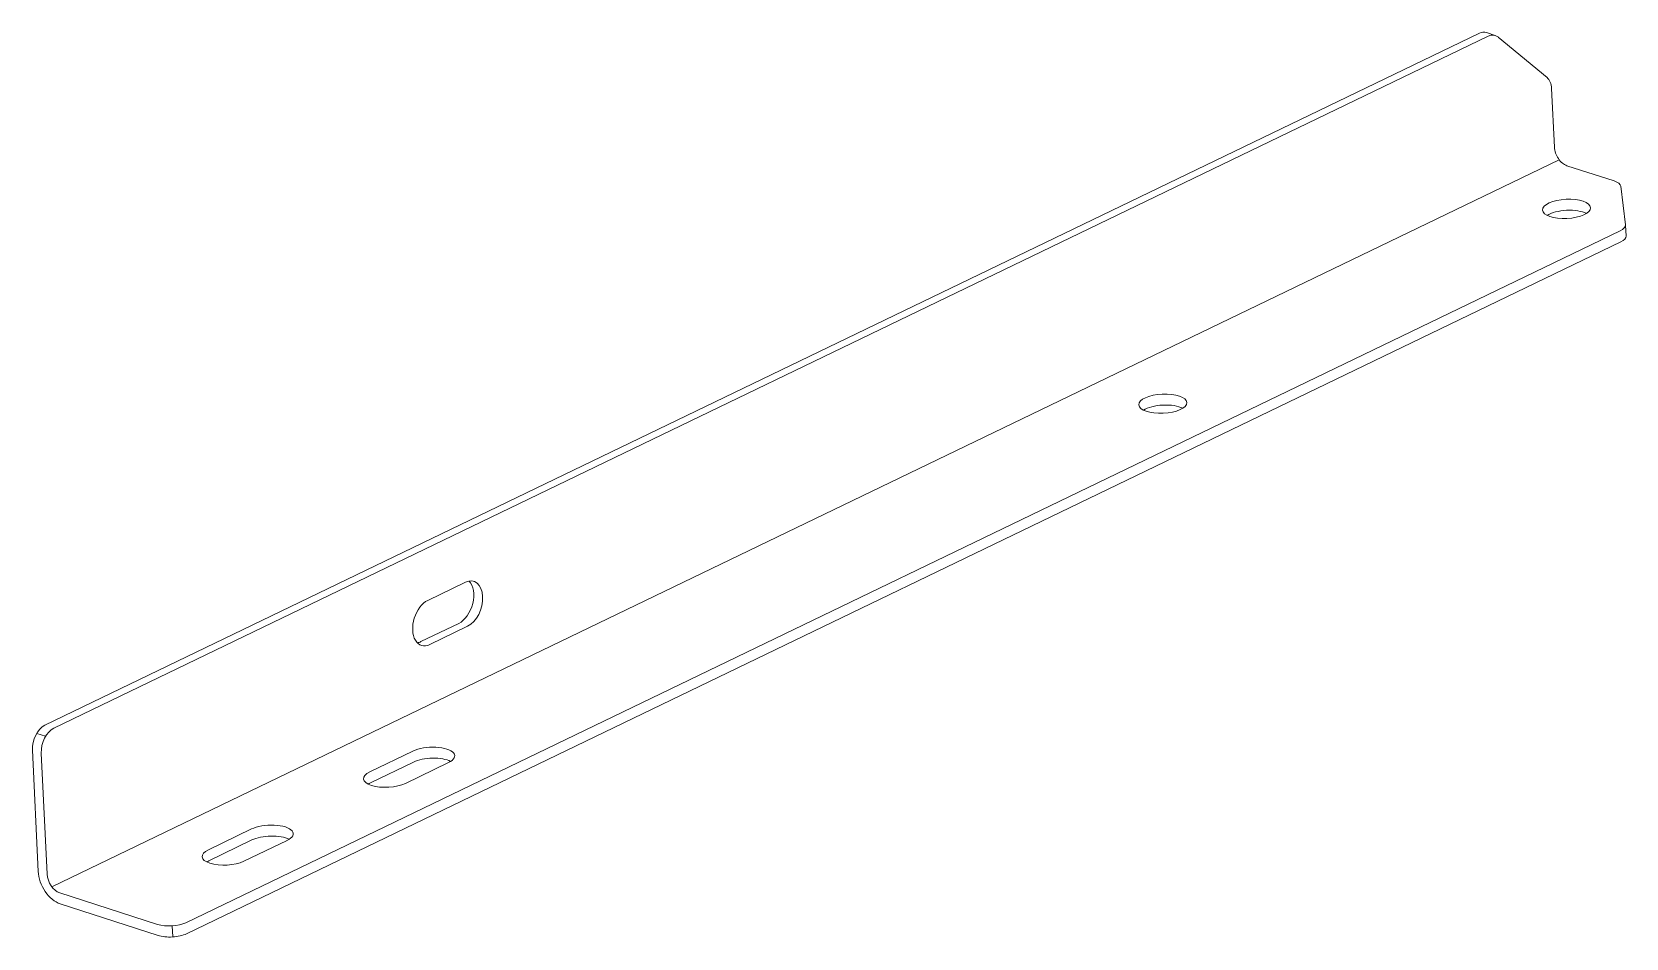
# Model space of a CAD drawing. Header units: metres. Extents: x -360 to 360, y -204 to 204.
import ezdxf

# ---------------------------------------------------------------- set-up
doc = ezdxf.new("R2010")
doc.units = ezdxf.units.M
doc.layers.add('101', color=7, linetype='Continuous')

msp = doc.modelspace()

# ---------------------------------------------------------------- linework, layer by layer
at = {"layer": '101', "color": 7, "linetype": 'Continuous', "lineweight": 18}
for p, q in [((293.73, 203.83), (-354.1, -108.44)), ((297.74, 202.53), (-350.08, -109.74)), ((300.93, 202.86), (296.91, 204.15)), ((324.28, 183.88), (302.16, 202.17)), ((326.34, 178.87), (327.61, 152.46)), ((333.29, 144.1), (354.63, 137.21)), ((359.71, 117.43), (357.59, 134.82)), ((359.96, 112.35), (359.72, 117.33)), ((357.37, 114.73), (-290.46, -197.54)), ((357.61, 109.75), (-290.22, -202.51)), ((-181.21, -52.08), (-164.19, -43.88)), ((-184.27, -70.68), (-167.25, -62.48)), ((-180.25, -71.98), (-163.23, -63.78)), ((-357.14, -174.36), (-359.78, -119.66)), ((-355.76, -120.95), (-353.12, -175.66)), ((-207.38, -129.45), (-187.93, -120.07)), ((-187.69, -125.05), (-207.14, -134.42)), ((-191.3, -134.64), (-171.85, -125.27)), ((-280.31, -164.61), (-260.86, -155.23)), ((-260.62, -160.2), (-280.07, -169.58)), ((-264.23, -169.8), (-244.78, -160.42)), ((-347.44, -184.02), (-303.23, -198.3)), ((-302.99, -203.28), (-347.2, -189))]:
    msp.add_line(p, q, dxfattribs=at)
at = {"layer": '101', "color": 6, "linetype": 'Continuous', "lineweight": 13}
for p, q in [((329.8, 146.73), (-350.94, -181.39)), ((-353.82, -113.42), (-357.83, -112.12)), ((-296.37, -203.94), (-296.61, -198.97))]:
    msp.add_line(p, q, dxfattribs=at)
at = {"layer": '101', "color": 7, "linetype": 'Continuous', "lineweight": 18}
for centre, major_axis, ratio, start_param, end_param in [((294.13, 195.54), (-2.78, -8.62), 0.628902, 3.141599, 3.681732), ((298.14, 194.24), (2.78, 8.62), 0.628902, 6.037926, 0.540139), ((320.26, 175.94), (2.78, 8.62), 0.628902, 5.252528, 6.037926), ((332.97, 150.73), (3.14, -6.52), 0.6668, 4.146095, 5.716892), ((348.55, 134.28), (-9.04, -0.44), 0.399826, 3.170833, 3.956231), ((333.33, 119.62), (-10.85, -0.52), 0.399826, 3.75193, 5.672817), ((350.67, 116.89), (-9.04, -0.44), 0.399826, 2.385435, 3.170833), ((350.91, 111.92), (9.04, 0.44), 0.399826, 5.527028, 6.283182), ((150.99, 31.73), (-10.85, -0.52), 0.399826, 3.75193, 5.672817), ((-163.71, -53.83), (3.34, 10.34), 0.628902, 3.681732, 0.540139), ((-167.73, -52.53), (3.34, 10.34), 0.628902, 3.681732, 5.968958), ((-180.73, -62.03), (3.34, 10.34), 0.628902, 0.540139, 3.681732), ((-184.75, -60.73), (3.34, 10.34), 0.628902, 3.455782, 3.681732), ((-353.7, -116.73), (-2.78, -8.62), 0.628902, 3.681732, 5.252528), ((-349.68, -118.02), (2.78, 8.62), 0.628902, 0.540139, 2.110935), ((-179.89, -122.67), (-10.85, -0.52), 0.399826, 2.385435, 5.527028), ((-199.34, -132.05), (-10.85, -0.52), 0.399826, 5.527028, 2.385435), ((-179.65, -127.64), (-10.85, -0.52), 0.399826, 3.75193, 5.527028), ((-199.1, -137.02), (-10.85, -0.52), 0.399826, 5.527028, 5.672915), ((-252.82, -157.83), (-10.85, -0.52), 0.399826, 2.385435, 5.527028), ((-252.58, -162.8), (-10.85, -0.52), 0.399826, 3.75193, 5.527028), ((-272.27, -167.2), (-10.85, -0.52), 0.399826, 5.527028, 2.385435), ((-272.03, -172.18), (-10.85, -0.52), 0.399826, 5.527028, 5.672915), ((-347.76, -177.39), (5.5, -11.42), 0.6668, 4.146095, 5.716892), ((-347.76, -177.39), (-3.14, 6.52), 0.6668, 1.004503, 2.575299), ((-297.15, -195.37), (-9.04, -0.44), 0.399826, 0.814639, 2.385435), ((-296.91, -200.35), (9.04, 0.44), 0.399826, 3.956231, 5.527028)]:
    msp.add_ellipse(centre, major_axis=major_axis, ratio=ratio, start_param=start_param, end_param=end_param, dxfattribs=at)
for centre in [(333.09, 124.6), (150.75, 36.7)]:
    msp.add_ellipse(centre, major_axis=(10.85, 0.52), ratio=0.399826, dxfattribs=at)

doc.saveas('drawing.dxf')
